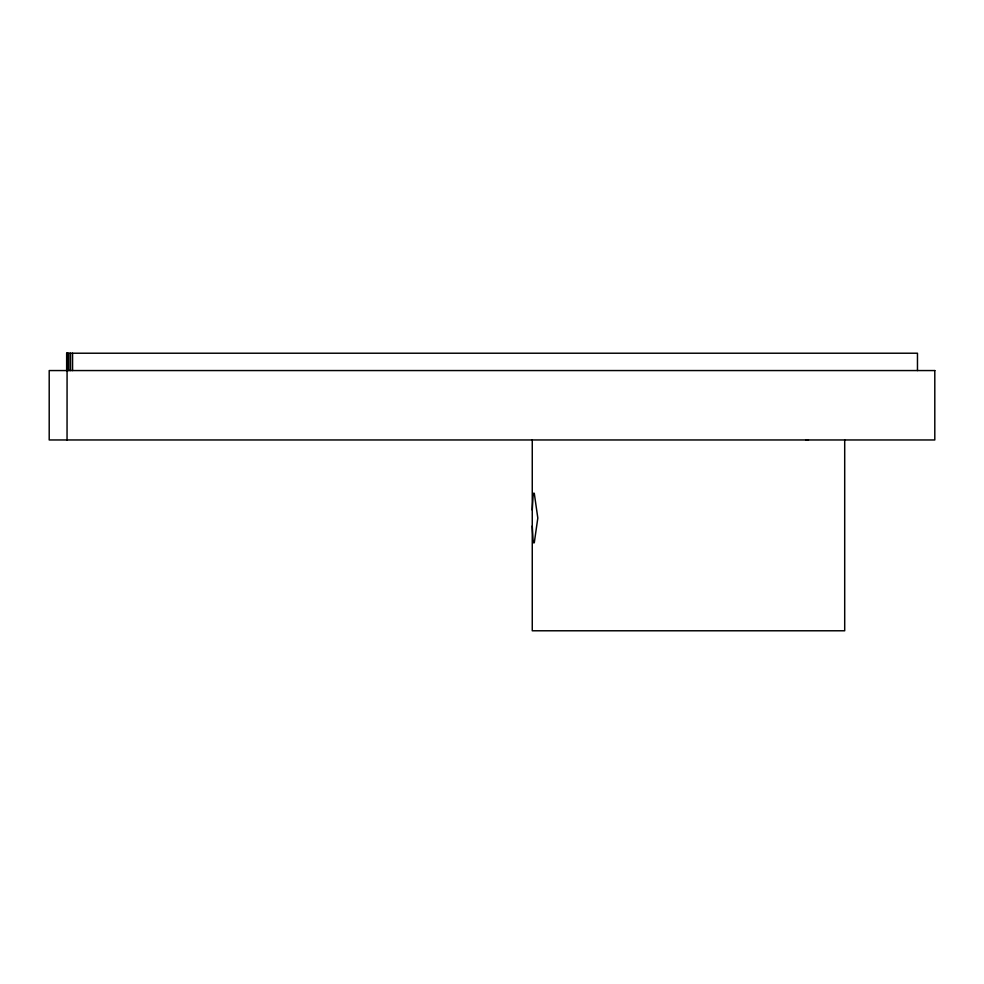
<?xml version="1.0" encoding="UTF-8"?>
<svg xmlns="http://www.w3.org/2000/svg" width="984" height="984" viewBox="0 0 984 984"><rect width="100%" height="100%" fill="white"/><g stroke="black" fill="none" stroke-linecap="round" stroke-linejoin="round"><path stroke-width="1.48" d="M532.258 510.081L533.242 493.279L534.275 493.279L537.817 518.027L534.287 542.774L533.242 542.774L532.258 525.973L532.258 439.959M805.908 439.959L808.442 439.959M917.469 370.562L917.469 353.219L66.654 353.219L66.654 370.562M844.702 439.959L844.702 630.781L532.258 630.781L532.258 525.973M72.57 353.219L72.57 370.562M70.54 353.219L70.54 370.562M68.819 353.219L68.819 370.562M67.552 353.219L67.552 370.562M67.084 353.219L67.047 439.959M66.814 353.219L66.814 370.562M934.8 370.562L49.2 370.562L49.2 439.959L934.8 439.959L934.8 370.562"/></g></svg>
